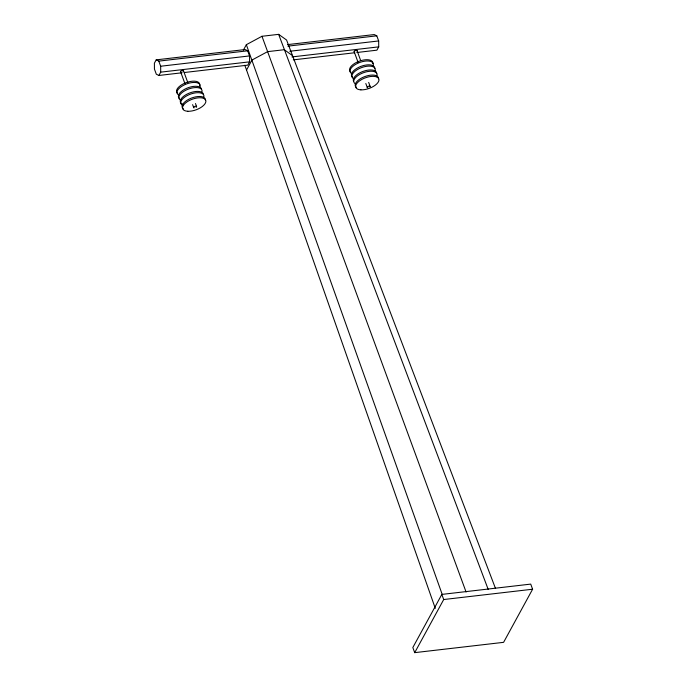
<?xml version="1.0" encoding="UTF-8"?>
<svg xmlns="http://www.w3.org/2000/svg" width="687" height="687" viewBox="0 0 687 687"><rect width="100%" height="100%" fill="white"/><g stroke="black" fill="none" stroke-linecap="round" stroke-linejoin="round"><path stroke-width="1.03" d="M184.296 72.521L247.784 65.153L249.596 61.839L249.553 55.922L247.681 50.804L245.104 49.541L156.207 59.855L154.395 63.178L154.438 69.086L156.318 74.205L158.895 75.467L182.175 72.762M158.895 75.467L160.706 72.144L160.664 66.235L158.791 61.117L156.207 59.855M243.387 50.117L246.35 44.689L261.97 36.282L278.639 34.35L286.573 40.018L495.344 588.046M435.292 608.364L246.539 70.014L251.974 60.052L267.595 51.645L284.263 49.713L292.198 55.389M287.441 44.629L374.217 34.565L376.794 35.827L378.674 40.954L378.717 46.862L376.905 50.177L356.793 52.513M441.835 594.41L412.827 647.532L414.708 652.65L503.597 642.336L532.605 589.223L530.725 584.105L441.835 594.41L443.708 599.536L414.708 652.65M158.791 61.117L247.681 50.804M287.905 46.141L376.794 35.827M160.664 66.235L249.553 55.922M289.777 51.259L378.674 40.954M160.706 72.144L249.596 61.839M291.941 56.927L378.717 46.862M293.297 59.872L354.681 52.753M443.708 599.536L532.605 589.223M488.225 589.472L278.639 34.35M466.087 592.022L261.97 36.282M357.017 50.537L360.658 60.499M368.679 82.406L370.13 86.39M354.157 51.654L358.167 62.603M365.819 83.513L367.279 87.498M246.35 44.689L442.102 594.118M244.778 65.213L246.539 70.014M183.455 70.675L187.826 82.62M195.477 103.539L196.576 106.519M180.595 71.783L184.966 83.737M192.618 104.647L193.717 107.636M194.06 107.876A1.537 0.704 -20.1 0 1 194.172 106.803A1.537 0.704 -20.1 0 1 196.233 106.279A1.537 0.704 -20.1 0 1 196.121 107.352M180.939 72.023A1.537 0.704 -20.1 0 1 181.05 70.95A1.537 0.704 -20.1 0 1 183.111 70.426A1.537 0.704 -20.1 0 1 183 71.5M356.407 87.429A12.272 5.633 -20.1 0 1 364.411 76.721A12.272 5.633 -20.1 0 1 378.503 78.859M367.906 87.79A1.537 0.704 -20.1 0 1 367.476 86.888A1.537 0.704 -20.1 0 1 369.503 86.107A1.537 0.704 -20.1 0 1 369.932 87.009M354.784 51.937A1.537 0.704 -20.1 0 1 354.294 51.113A1.537 0.704 -20.1 0 1 356.158 50.254A1.537 0.704 -20.1 0 1 356.974 50.932M352.663 77.184A12.272 5.633 -20.1 0 1 360.666 66.476A12.272 5.633 -20.1 0 1 374.75 68.623M353.127 78.464A12.272 5.633 -20.1 0 1 362.65 67.223A12.272 5.633 -20.1 0 1 374.664 71.577M351.255 73.346A12.272 5.633 -20.1 0 1 360.778 62.096A12.272 5.633 -20.1 0 1 372.792 66.45M350.791 72.066A12.272 5.633 -20.1 0 1 358.794 61.358A12.272 5.633 -20.1 0 1 372.878 63.496M353.522 81.143A12.272 5.633 -20.1 0 1 364.05 71.062A12.272 5.633 -20.1 0 1 376.631 73.741M181.334 100.474A12.194 5.59 -20.1 0 1 187.311 89.508A12.194 5.59 -20.1 0 1 201.995 91.723M179.316 98.31A12.194 5.59 -20.1 0 1 186.838 88.228A12.194 5.59 -20.1 0 1 201.48 88.924M355.007 83.591A12.272 5.633 -20.1 0 1 364.522 72.341A12.272 5.633 -20.1 0 1 376.536 76.695M177.916 94.471A12.194 5.59 -20.1 0 1 186.924 83.805A12.194 5.59 -20.1 0 1 200.115 86.605M177.444 93.192A12.194 5.59 -20.1 0 1 186.452 82.526A12.194 5.59 -20.1 0 1 199.651 85.325M183.214 105.592A12.194 5.59 -20.1 0 1 189.183 94.626A12.194 5.59 -20.1 0 1 203.867 96.85M182.742 104.312A12.194 5.59 -20.1 0 1 187.285 94.007A12.194 5.59 -20.1 0 1 203.361 94.042M183.317 108.847A12.272 5.633 -20.1 0 1 191.321 98.129A12.272 5.633 -20.1 0 1 205.413 100.276M360.924 89.851A12.272 5.633 -20.1 0 0 378.966 80.139A12.272 5.633 -20.1 0 0 362.006 79.323A12.272 5.633 -20.1 0 0 360.924 89.851M187.826 111.268A12.272 5.633 -20.1 0 0 205.877 101.556A12.272 5.633 -20.1 0 0 188.916 100.731A12.272 5.633 -20.1 0 0 187.826 111.268"/></g></svg>
